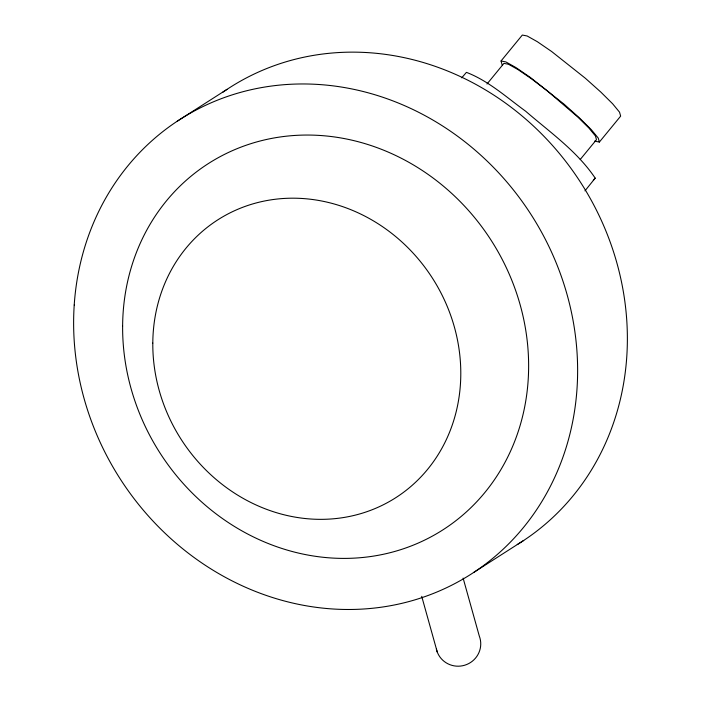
<?xml version="1.0" encoding="UTF-8"?>
<svg xmlns="http://www.w3.org/2000/svg" width="701" height="701" viewBox="0 0 701 701"><rect width="100%" height="100%" fill="white"/><g stroke="black" fill="none" stroke-linecap="round" stroke-linejoin="round"><path stroke-width="1.05" d="M584.967 190.856L595.202 178.133C577.186 151.267 549.856 132.165 525.654 111.222C506.63 97.413 488.632 80.895 466.428 72.352L461.722 77.829M502.144 64.939L501.04 60.987L522.324 35.05L527.143 35.979L537.317 41.692L551.608 51.488L585.379 78.275L600.775 92.033L612.648 103.801L619.544 112.178L620.648 116.138L599.373 142.066L594.544 141.138M486.985 84.024L503.931 63.37L508.47 64.247L518.048 69.618L531.498 78.836L547.209 90.797L577.773 116.997L588.945 128.081L595.438 135.959L596.481 139.683L580.209 159.513M593.309 180.262L595.202 178.133M177.292 121.177L227.036 89.351M473.964 572.279L523.708 540.453M501.04 60.987L505.859 61.916L516.032 67.62L530.333 77.425L564.095 104.204L579.499 117.961L591.364 129.738L598.268 138.106L599.373 142.066M463.116 578.097L479.282 636.009A22.493 22.108 -15.6 0 1 464.789 665.196A22.493 22.108 -15.6 0 1 436.373 649.161M421.704 596.332L437.284 652.132M222.532 92.418A269.964 244.281 57.4 0 1 579.762 181.112A269.964 244.281 57.4 0 1 517.268 544.554M74.218 305.005A269.964 244.281 57.4 0 0 436.329 592.257A269.964 244.281 57.4 0 0 466.34 142.916A269.964 244.281 57.4 0 0 74.218 305.005M152.8 343.078A164.98 149.278 57.4 0 0 382.842 505.009A164.98 149.278 57.4 0 0 384.761 228.219A164.98 149.278 57.4 0 0 152.8 343.078M122.622 326.053A217.468 196.779 57.4 0 0 425.866 539.498A217.468 196.779 57.4 0 0 428.39 174.628A217.468 196.779 57.4 0 0 122.622 326.053"/></g></svg>
